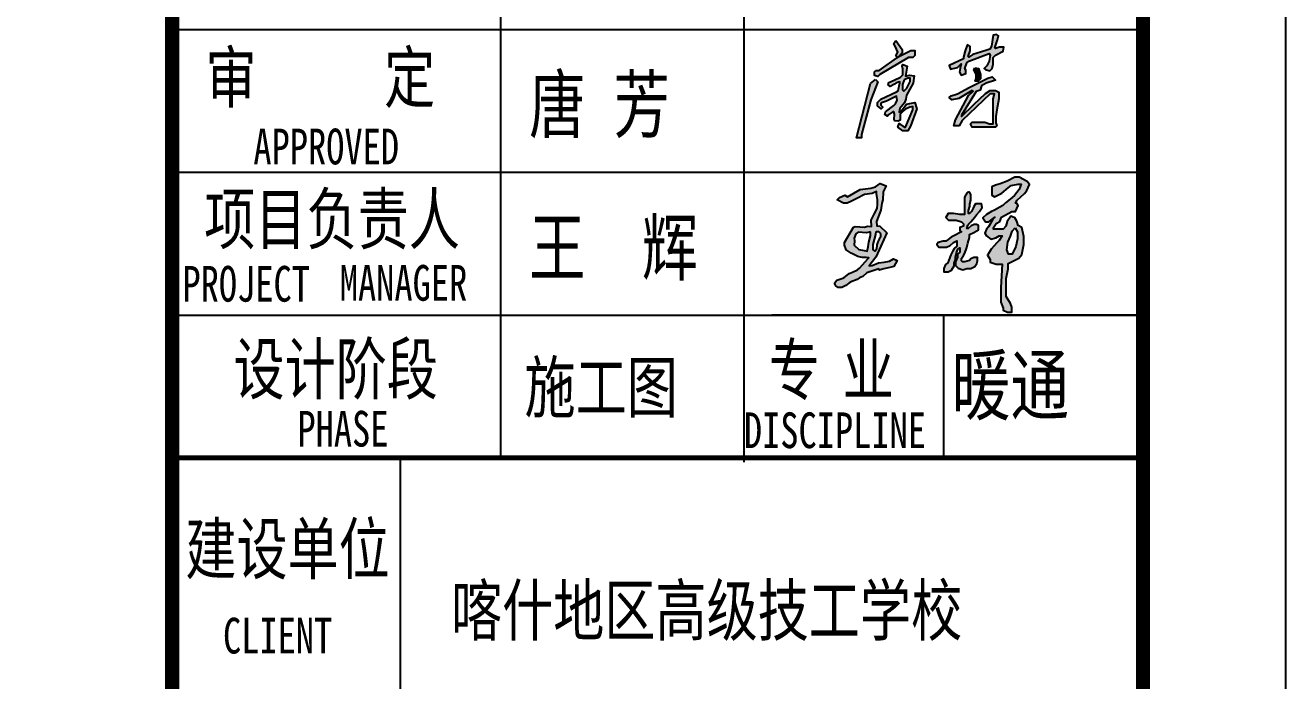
# Model space of a CAD drawing. Extents: x -37230 to 424755, y -141014 to 127947.
# Drawn here: x 38627 to 51870, y 11932 to 18817 of the extents above; entities that cross this region are included whole.
import ezdxf

# ---------------------------------------------------------------- set-up
doc = ezdxf.new("R2010")
doc.units = 0
doc.header["$LTSCALE"] = 1000
doc.header["$MEASUREMENT"] = 0
doc.layers.add('TK', color=7, linetype='Continuous')
doc.layers.add('TWT_TITLE', color=7, linetype='Continuous')
doc.styles.add('-宋体', font='', dxfattribs={"width": 0.75})
doc.styles.get('-宋体').set_extended_font_data('SimSun')

# ---------------------------------------------------------------- blocks, each defined once
blk = doc.blocks.new('我')
for points in [[(-58977, -46277), (-58999, -46316), (-58982, -46332), (-58966, -46320), (-58930, -46284), (-58930, -46249), (-58998, -46152), (-59020, -46185), (-58991, -46246)], [(-58286, -46346), (-58439, -46416), (-58423, -46456), (-58351, -46438), (-58312, -46399), (-58321, -46445), (-58329, -46486), (-58310, -46517), (-58262, -46501), (-58262, -46466), (-58274, -46446), (-58250, -46388), (-58232, -46370), (-58017, -46289), (-58008, -46309), (-58018, -46370), (-58041, -46419), (-58068, -46446), (-58057, -46457), (-58011, -46471), (-57987, -46448), (-57976, -46402), (-57976, -46332), (-57951, -46307), (-57870, -46264), (-57864, -46223), (-57910, -46223), (-57950, -46238), (-57957, -46232), (-57931, -46145), (-57918, -46103), (-57941, -46090), (-57975, -46097), (-57994, -46214), (-58010, -46244), (-58051, -46260), (-58188, -46302), (-58231, -46327), (-58239, -46320), (-58215, -46261), (-58215, -46216), (-58242, -46198), (-58249, -46201), (-58270, -46261), (-58286, -46330)], [(-58980, -46334), (-58982, -46332), (-59171, -46468), (-59206, -46468), (-59221, -46483), (-59221, -46520), (-59187, -46533), (-59167, -46512), (-58864, -46331), (-58818, -46331), (-58798, -46311), (-58798, -46258), (-58841, -46258), (-58966, -46320)], [(-58153, -46506), (-58153, -46551), (-58165, -46580), (-58133, -46580), (-58108, -46556), (-58108, -46509), (-58128, -46448), (-58167, -46440), (-58178, -46463)], [(-59187, -46586), (-59210, -46563), (-59265, -46605), (-59412, -47174), (-59358, -47174), (-59358, -47140), (-59260, -46776)], [(-58152, -46689), (-58113, -46674), (-58097, -46630), (-58048, -46603), (-57951, -46570), (-57985, -46536), (-58031, -46548), (-58227, -46648), (-58349, -46715), (-58416, -46736), (-58436, -46752), (-58409, -46778), (-58335, -46764), (-58194, -46677), (-58186, -46685), (-58233, -46732), (-58372, -46985), (-58390, -47048), (-58332, -47048), (-58301, -46995), (-58005, -46714), (-57960, -46714), (-57975, -46766), (-57975, -47028), (-58013, -47028), (-58061, -47010), (-58194, -47010), (-58212, -47028), (-58195, -47062), (-57987, -47062), (-57949, -47062), (-57935, -47049), (-57946, -47017), (-57946, -46953), (-57938, -46883), (-57916, -46767), (-57916, -46697), (-57949, -46679), (-58005, -46679), (-58054, -46711), (-58179, -46825), (-58307, -46952), (-58307, -46937)]]:
    blk.add_hatch(color=256).paths.add_polyline_path(points)
h = blk.add_hatch(color=256)
h.paths.add_polyline_path([(-58885, -46728), (-58815, -46601), (-58804, -46526), (-58855, -46516), (-58897, -46527), (-58878, -46423), (-58914, -46408), (-58924, -46406), (-58930, -46424), (-58923, -46456), (-58923, -46514), (-58949, -46540), (-59014, -46571), (-59071, -46596), (-59078, -46620), (-59056, -46635), (-59011, -46613), (-58995, -46597), (-58956, -46587), (-58956, -46598), (-58974, -46681), (-58989, -46691), (-59155, -46770), (-59191, -46806), (-59191, -46841), (-59150, -46870), (-59134, -46854), (-59145, -46843), (-59154, -46833), (-59154, -46819), (-59149, -46808), (-59094, -46790), (-59017, -46752), (-58992, -46737), (-58982, -46780), (-59001, -46819), (-59020, -46837), (-59107, -46901), (-59114, -46931), (-59086, -46947), (-59070, -46932), (-59029, -46903), (-59017, -46903), (-59011, -46928), (-59016, -46983), (-59009, -46996), (-58974, -47002), (-58951, -46990), (-58951, -46928), (-58940, -46918), (-58896, -46873), (-58852, -46854), (-58820, -46846), (-58820, -46881), (-58896, -47062), (-58911, -47062), (-58964, -47026), (-58975, -47062), (-58923, -47102), (-58872, -47102), (-58844, -47052), (-58776, -46870), (-58798, -46803), (-58887, -46823), (-58940, -46894), (-58964, -46905), (-58955, -46866), (-58908, -46808), (-58894, -46770)])
h.paths.add_polyline_path([(-58912, -46686), (-58928, -46670), (-58928, -46617), (-58910, -46565), (-58872, -46549), (-58846, -46549), (-58846, -46583), (-58881, -46655)], flags=16)
at = {"layer": 'TK', "lineweight": 25}
h = blk.add_hatch(color=1, dxfattribs=at)
h.paths.add_polyline_path([(-59591, -47801), (-59532, -47779), (-59506, -47795), (-59372, -47719), (-59259, -47704), (-59211, -47690), (-59162, -47656), (-59100, -47680), (-59132, -47741), (-59134, -47826), (-59146, -47860), (-59154, -47935), (-59201, -48054), (-59197, -48099), (-59164, -48103), (-59093, -48172), (-59154, -48313), (-59207, -48430), (-59277, -48519), (-59245, -48517), (-59178, -48487), (-59120, -48481), (-59065, -48471), (-59023, -48447), (-58984, -48463), (-59017, -48526), (-59061, -48537), (-59125, -48550), (-59171, -48565), (-59176, -48551), (-59260, -48581), (-59302, -48594), (-59344, -48632), (-59381, -48645), (-59403, -48665), (-59478, -48691), (-59522, -48726), (-59564, -48746), (-59602, -48746), (-59628, -48731), (-59641, -48702), (-59617, -48671), (-59544, -48647), (-59487, -48601), (-59454, -48585), (-59401, -48561), (-59381, -48546), (-59348, -48510), (-59291, -48447), (-59281, -48435), (-59308, -48431), (-59351, -48431), (-59396, -48420), (-59466, -48387), (-59520, -48352), (-59538, -48304), (-59538, -48274), (-59444, -48115), (-59424, -48105), (-59327, -48112), (-59296, -48103), (-59252, -48106), (-59256, -48041), (-59225, -47978), (-59195, -47919), (-59190, -47874), (-59190, -47827), (-59199, -47761), (-59202, -47738), (-59247, -47761), (-59327, -47770), (-59407, -47813), (-59471, -47843), (-59508, -47863), (-59547, -47863), (-59613, -47825)])
h.paths.add_polyline_path([(-59262, -48163), (-59306, -48172), (-59392, -48166), (-59418, -48184), (-59437, -48228), (-59432, -48257), (-59434, -48303), (-59388, -48347), (-59330, -48359), (-59298, -48365), (-59289, -48321), (-59280, -48272), (-59265, -48206)], flags=16)
h.paths.add_polyline_path([(-59205, -48158), (-59183, -48160), (-59163, -48172), (-59160, -48190), (-59158, -48218), (-59172, -48238), (-59186, -48269), (-59196, -48300), (-59201, -48344), (-59213, -48364), (-59237, -48353), (-59234, -48297), (-59221, -48242), (-59207, -48189)], flags=16)
at = {"layer": 'TK'}
h = blk.add_hatch(color=1, dxfattribs=at)
h.paths.add_polyline_path([(-57744, -48122), (-57718, -48163), (-57718, -48236), (-57737, -48318), (-57777, -48398), (-57815, -48398), (-57833, -48351), (-57820, -48271), (-57792, -48209), (-57774, -48157)], flags=16)
h.paths.add_polyline_path([(-57961, -47795), (-57885, -47755), (-57818, -47702), (-57787, -47676), (-57714, -47663), (-57681, -47663), (-57701, -47717), (-57752, -47780), (-57795, -47820), (-57847, -47859), (-57875, -47886), (-57962, -47935), (-57994, -47948), (-58046, -47981), (-58083, -48014), (-58056, -48056), (-58022, -48056), (-57957, -48009), (-57974, -48021), (-57995, -48061), (-58003, -48075), (-58025, -48110), (-58046, -48135), (-58061, -48176), (-58046, -48204), (-58000, -48239), (-57946, -48224), (-57913, -48206), (-57881, -48206), (-57911, -48255), (-57936, -48278), (-57964, -48310), (-57997, -48344), (-58017, -48379), (-58033, -48406), (-58005, -48453), (-58005, -48483), (-57942, -48503), (-57880, -48503), (-57894, -48746), (-57894, -48814), (-57894, -48902), (-57871, -48966), (-57871, -48986), (-57823, -49006), (-57779, -49006), (-57779, -48953), (-57792, -48915), (-57837, -48842), (-57837, -48790), (-57837, -48733), (-57837, -48654), (-57817, -48552), (-57817, -48494), (-57756, -48463), (-57704, -48440), (-57675, -48400), (-57652, -48296), (-57652, -48210), (-57675, -48116), (-57711, -48096), (-57726, -48051), (-57746, -48015), (-57789, -47998), (-57828, -48055), (-57843, -48104), (-57871, -48135), (-57970, -48135), (-57970, -48116), (-57944, -48076), (-57904, -48053), (-57888, -48007), (-57780, -47949), (-57742, -47949), (-57713, -47887), (-57726, -47861), (-57742, -47861), (-57724, -47830), (-57647, -47760), (-57622, -47729), (-57595, -47665), (-57617, -47635), (-57701, -47590), (-57747, -47590), (-57828, -47632), (-57901, -47658), (-57951, -47673), (-57990, -47691), (-57990, -47708), (-57990, -47752), (-57990, -47777)])
h.paths.add_polyline_path([(-58249, -47748), (-58275, -47799), (-58275, -47876), (-58275, -47971), (-58275, -47981), (-58324, -47981), (-58391, -47969), (-58409, -47969), (-58447, -47969), (-58471, -48011), (-58443, -48041), (-58364, -48041), (-58308, -48059), (-58288, -48079), (-58288, -48103), (-58324, -48116), (-58324, -48153), (-58308, -48164), (-58388, -48204), (-58415, -48217), (-58448, -48243), (-58473, -48260), (-58501, -48260), (-58552, -48275), (-58568, -48296), (-58547, -48325), (-58467, -48325), (-58427, -48306), (-58391, -48275), (-58356, -48256), (-58356, -48314), (-58384, -48337), (-58401, -48369), (-58419, -48405), (-58451, -48487), (-58476, -48507), (-58492, -48548), (-58492, -48582), (-58449, -48582), (-58413, -48566), (-58385, -48520), (-58385, -48491), (-58372, -48454), (-58372, -48427), (-58361, -48384), (-58345, -48344), (-58327, -48330), (-58327, -48348), (-58327, -48375), (-58351, -48396), (-58351, -48430), (-58370, -48477), (-58370, -48489), (-58370, -48516), (-58342, -48544), (-58294, -48562), (-58253, -48549), (-58235, -48549), (-58208, -48549), (-58166, -48527), (-58147, -48497), (-58139, -48466), (-58139, -48432), (-58151, -48432), (-58178, -48432), (-58208, -48445), (-58224, -48465), (-58272, -48479), (-58297, -48479), (-58306, -48466), (-58306, -48442), (-58288, -48410), (-58274, -48385), (-58253, -48328), (-58241, -48280), (-58223, -48223), (-58223, -48192), (-58177, -48169), (-58128, -48142), (-58128, -48095), (-58151, -48086), (-58173, -48086), (-58206, -48101), (-58239, -48126), (-58251, -48126), (-58241, -48093), (-58231, -48079), (-58211, -48056), (-58189, -48034), (-58171, -48011), (-58151, -47984), (-58118, -47948), (-58091, -47908), (-58098, -47870), (-58106, -47870), (-58136, -47870), (-58161, -47870), (-58177, -47895), (-58186, -47913), (-58201, -47950), (-58222, -47971), (-58233, -47971), (-58233, -47937), (-58220, -47893), (-58220, -47869), (-58210, -47830), (-58210, -47806), (-58210, -47772), (-58224, -47745), (-58235, -47745)])
for points in [[(-58998, -46152), (-58930, -46249), (-58930, -46284), (-58980, -46334), (-58999, -46316), (-58977, -46277), (-58991, -46246), (-59020, -46185), (-58998, -46152)], [(-58249, -46201), (-58270, -46261), (-58286, -46330), (-58286, -46346), (-58439, -46416), (-58423, -46456), (-58351, -46438), (-58312, -46399), (-58321, -46445), (-58329, -46486), (-58310, -46517), (-58262, -46501), (-58262, -46466), (-58274, -46446), (-58250, -46388), (-58232, -46370), (-58017, -46289), (-58008, -46309), (-58018, -46370), (-58041, -46419), (-58068, -46446), (-58057, -46457), (-58011, -46471), (-57987, -46448), (-57976, -46402), (-57976, -46332), (-57951, -46307), (-57870, -46264), (-57864, -46223), (-57910, -46223), (-57950, -46238), (-57957, -46232), (-57931, -46145), (-57918, -46103), (-57941, -46090), (-57975, -46097), (-57994, -46214), (-58010, -46244), (-58051, -46260), (-58188, -46302), (-58231, -46327), (-58239, -46320), (-58215, -46261), (-58215, -46216), (-58242, -46198), (-58249, -46201)], [(-59206, -46468), (-59171, -46468), (-58966, -46320), (-58841, -46258), (-58798, -46258), (-58798, -46311), (-58818, -46331), (-58864, -46331), (-59167, -46512), (-59187, -46533), (-59221, -46520), (-59221, -46483), (-59206, -46468)], [(-58914, -46408), (-58878, -46423), (-58897, -46527), (-58855, -46516), (-58804, -46526), (-58815, -46601), (-58885, -46728), (-58894, -46770), (-58908, -46808), (-58955, -46866), (-58964, -46905), (-58940, -46894), (-58887, -46823), (-58798, -46803), (-58776, -46870), (-58844, -47052), (-58872, -47102), (-58923, -47102), (-58975, -47062), (-58964, -47026), (-58911, -47062), (-58896, -47062), (-58820, -46881), (-58820, -46846), (-58852, -46854), (-58896, -46873), (-58940, -46918), (-58951, -46928), (-58951, -46990), (-58974, -47002), (-59009, -46996), (-59016, -46983), (-59011, -46928), (-59017, -46903), (-59029, -46903), (-59070, -46932), (-59086, -46947), (-59114, -46931), (-59107, -46901), (-59020, -46837), (-59001, -46819), (-58982, -46780), (-58992, -46737), (-59017, -46752), (-59094, -46790), (-59149, -46808), (-59154, -46819), (-59154, -46833), (-59145, -46843), (-59134, -46854), (-59150, -46870), (-59191, -46841), (-59191, -46806), (-59155, -46770), (-58989, -46691), (-58974, -46681), (-58956, -46598), (-58956, -46587), (-58995, -46597), (-59011, -46613), (-59056, -46635), (-59078, -46620), (-59071, -46596), (-59014, -46571), (-58949, -46540), (-58923, -46514), (-58923, -46456), (-58930, -46424), (-58924, -46406), (-58914, -46408)], [(-58168, -46439), (-58128, -46448), (-58108, -46509), (-58108, -46556), (-58133, -46580), (-58165, -46580), (-58153, -46551), (-58153, -46506), (-58178, -46463), (-58167, -46439)], [(-59210, -46563), (-59187, -46586), (-59260, -46776), (-59358, -47140), (-59358, -47174), (-59412, -47174), (-59265, -46605), (-59210, -46563)], [(-58910, -46565), (-58928, -46617), (-58928, -46670), (-58912, -46686), (-58881, -46655), (-58846, -46583), (-58846, -46549), (-58872, -46549), (-58910, -46565)], [(-58416, -46736), (-58349, -46715), (-58227, -46648), (-58031, -46548), (-57985, -46536), (-57951, -46570), (-58048, -46603), (-58097, -46630), (-58113, -46674), (-58152, -46689), (-58307, -46937), (-58307, -46952), (-58179, -46825), (-58054, -46711), (-58005, -46679), (-57949, -46679), (-57916, -46697), (-57916, -46767), (-57938, -46883), (-57946, -46953), (-57946, -47017), (-57935, -47049), (-57949, -47062), (-57987, -47062), (-58195, -47062), (-58212, -47028), (-58194, -47010), (-58061, -47010), (-58013, -47028), (-57975, -47028), (-57975, -46766), (-57960, -46714), (-58005, -46714), (-58301, -46995), (-58332, -47048), (-58390, -47048), (-58372, -46985), (-58233, -46732), (-58186, -46685), (-58194, -46677), (-58335, -46764), (-58409, -46778), (-58436, -46752), (-58416, -46736)]]:
    blk.add_lwpolyline(points)
for p, q in [((-66601, -67037), (-66601, -7037)), ((-63151, -32537), (-63151, -50537)), ((-60594, -37037), (-60594, -50581)), ((-66601, -46037), (-56401, -46037)), ((-66601, -47537), (-56401, -47537)), ((-66601, -50537), (-66601, -49037)), ((-66601, -49037), (-56401, -49037)), ((-56401, -49037), (-60301, -49037)), ((-58497, -49037), (-58497, -50537)), ((-64201, -60287), (-64201, -50537))]:
    blk.add_line(p, q, dxfattribs=at)
at = {"layer": 'TK', "const_width": 150}
blk.add_lwpolyline([(-66601, -7037), (-56401, -7037), (-56401, -67037), (-66601, -67037)], close=True, dxfattribs=at)
at = {"layer": 'TK', "color": 1, "lineweight": 25}
for points in [[(-59591, -47801), (-59532, -47779), (-59506, -47795), (-59372, -47719), (-59259, -47704), (-59211, -47690), (-59162, -47656), (-59100, -47680), (-59132, -47741), (-59134, -47826), (-59146, -47860), (-59154, -47935), (-59201, -48054), (-59197, -48099), (-59164, -48103), (-59093, -48172), (-59154, -48313), (-59207, -48430), (-59207, -48430), (-59277, -48519), (-59245, -48517), (-59178, -48487), (-59120, -48481), (-59065, -48471), (-59023, -48447), (-58984, -48463), (-59017, -48526), (-59061, -48537), (-59125, -48550), (-59171, -48565), (-59176, -48551), (-59260, -48581), (-59302, -48594), (-59344, -48632), (-59381, -48645), (-59403, -48665), (-59478, -48691), (-59522, -48726), (-59564, -48746), (-59602, -48746), (-59628, -48731), (-59641, -48702), (-59617, -48671), (-59544, -48647), (-59487, -48601), (-59454, -48585), (-59401, -48561), (-59381, -48546), (-59348, -48510), (-59291, -48447), (-59281, -48435), (-59308, -48431), (-59351, -48431), (-59396, -48420), (-59466, -48387), (-59520, -48352), (-59538, -48304), (-59538, -48274), (-59444, -48115), (-59424, -48105), (-59327, -48112), (-59296, -48103), (-59252, -48106), (-59256, -48041), (-59225, -47978), (-59195, -47919), (-59190, -47874), (-59190, -47827), (-59199, -47761), (-59199, -47761), (-59202, -47738), (-59247, -47761), (-59327, -47770), (-59407, -47813), (-59471, -47843), (-59508, -47863), (-59547, -47863), (-59613, -47825), (-59591, -47801)], [(-59262, -48163), (-59306, -48172), (-59392, -48166), (-59418, -48184), (-59437, -48228), (-59432, -48257), (-59434, -48303), (-59388, -48347), (-59330, -48359), (-59298, -48365), (-59289, -48321), (-59280, -48272), (-59265, -48206), (-59262, -48163)], [(-59205, -48158), (-59183, -48160), (-59163, -48172), (-59160, -48190), (-59158, -48218), (-59172, -48238), (-59186, -48269), (-59196, -48300), (-59201, -48344), (-59213, -48364), (-59237, -48353), (-59234, -48297), (-59221, -48242), (-59207, -48189), (-59205, -48158)]]:
    blk.add_lwpolyline(points, dxfattribs=at)
at = {"layer": 'TK', "color": 1}
for points in [[(-57961, -47795), (-57885, -47755), (-57818, -47702), (-57787, -47676), (-57714, -47663), (-57681, -47663), (-57701, -47717), (-57752, -47780), (-57795, -47820), (-57847, -47859), (-57875, -47886), (-57962, -47935), (-57994, -47948), (-58046, -47981), (-58083, -48014), (-58056, -48056), (-58022, -48056), (-57957, -48009), (-57974, -48021), (-57995, -48061), (-58003, -48075), (-58025, -48110), (-58046, -48135), (-58061, -48176), (-58046, -48204), (-58046, -48204), (-58000, -48239), (-57946, -48224), (-57913, -48206), (-57881, -48206), (-57911, -48255), (-57936, -48278), (-57964, -48310), (-57997, -48344), (-58017, -48379), (-58033, -48406), (-58005, -48453), (-58005, -48483), (-57942, -48503), (-57880, -48503), (-57894, -48746), (-57894, -48814), (-57894, -48902), (-57871, -48966), (-57871, -48986), (-57823, -49006), (-57779, -49006), (-57779, -48953), (-57792, -48915), (-57837, -48842), (-57837, -48790), (-57837, -48733), (-57837, -48654), (-57817, -48552), (-57817, -48494), (-57756, -48463), (-57704, -48440), (-57675, -48400), (-57652, -48296), (-57652, -48210), (-57675, -48116), (-57711, -48096), (-57726, -48051), (-57746, -48015), (-57789, -47998), (-57828, -48055), (-57843, -48104), (-57871, -48135), (-57970, -48135), (-57970, -48116), (-57944, -48076), (-57904, -48053), (-57888, -48007), (-57780, -47949), (-57742, -47949), (-57713, -47887), (-57726, -47861), (-57742, -47861), (-57724, -47830), (-57647, -47760), (-57622, -47729), (-57595, -47665), (-57617, -47635), (-57701, -47590), (-57747, -47590), (-57828, -47632), (-57901, -47658), (-57951, -47673), (-57990, -47691), (-57990, -47708), (-57990, -47752), (-57990, -47777), (-57961, -47795)], [(-58249, -47748), (-58275, -47799), (-58275, -47876), (-58275, -47971), (-58275, -47981), (-58324, -47981), (-58391, -47969), (-58409, -47969), (-58447, -47969), (-58471, -48011), (-58443, -48041), (-58364, -48041), (-58308, -48059), (-58288, -48079), (-58288, -48103), (-58324, -48116), (-58324, -48153), (-58308, -48164), (-58388, -48204), (-58415, -48217), (-58448, -48243), (-58473, -48260), (-58501, -48260), (-58552, -48275), (-58568, -48296), (-58547, -48325), (-58467, -48325), (-58427, -48306), (-58391, -48275), (-58356, -48256), (-58356, -48314), (-58384, -48337), (-58401, -48369), (-58419, -48405), (-58451, -48487), (-58476, -48507), (-58492, -48548), (-58492, -48582), (-58449, -48582), (-58413, -48566), (-58385, -48520), (-58385, -48491), (-58372, -48454), (-58372, -48427), (-58361, -48384), (-58345, -48344), (-58327, -48330), (-58327, -48348), (-58327, -48375), (-58351, -48396), (-58351, -48430), (-58370, -48477), (-58370, -48489), (-58370, -48516), (-58342, -48544), (-58294, -48562), (-58253, -48549), (-58235, -48549), (-58208, -48549), (-58166, -48527), (-58147, -48497), (-58139, -48466), (-58139, -48432), (-58151, -48432), (-58178, -48432), (-58208, -48445), (-58224, -48465), (-58272, -48479), (-58297, -48479), (-58306, -48466), (-58306, -48442), (-58288, -48410), (-58274, -48385), (-58253, -48328), (-58241, -48280), (-58223, -48223), (-58223, -48192), (-58177, -48169), (-58128, -48142), (-58128, -48095), (-58151, -48086), (-58173, -48086), (-58206, -48101), (-58239, -48126), (-58251, -48126), (-58241, -48093), (-58231, -48079), (-58211, -48056), (-58189, -48034), (-58171, -48011), (-58151, -47984), (-58118, -47948), (-58091, -47908), (-58098, -47870), (-58106, -47870), (-58136, -47870), (-58161, -47870), (-58177, -47895), (-58186, -47913), (-58201, -47950), (-58222, -47971), (-58233, -47971), (-58233, -47937), (-58220, -47893), (-58220, -47869), (-58210, -47830), (-58210, -47806), (-58210, -47772), (-58224, -47745), (-58235, -47745), (-58249, -47748)], [(-57744, -48122), (-57718, -48163), (-57718, -48236), (-57737, -48318), (-57777, -48398), (-57815, -48398), (-57833, -48351), (-57820, -48271), (-57792, -48209), (-57774, -48157), (-57744, -48122)]]:
    blk.add_lwpolyline(points, dxfattribs=at)
at = {"layer": 'TK', "const_width": 51}
blk.add_lwpolyline([(-66601, -50537), (-56401, -50537)], dxfattribs=at)
at = {"layer": 'TWT_TITLE'}
blk.add_lwpolyline([(-144001, -68537), (-54901, -68537), (-54901, -5537), (-144001, -5537)], close=True, dxfattribs=at)
at = {"layer": 'TWT_TITLE', "const_width": 150}
blk.add_lwpolyline([(-140251, -67037), (-56401, -67037), (-56401, -7037), (-140251, -7037)], close=True, dxfattribs=at)
at = {"layer": 'TK', "style": '-宋体', "width": 0.75}
for s, height, p in [('审     定', 525, (-66250, -46803)), ('唐 芳', 578.6, (-62850, -47115)), ('APPROVED', 375, (-65747, -47454)), ('项目负责人', 525, (-66263, -48290)), ('王  辉', 578.6, (-62850, -48615)), ('PROJECT', 375, (-66492, -48896)), ('MANAGER', 375, (-64839, -48886)), ('设计阶段', 525, (-65956, -49865)), ('专', 525, (-60333, -49873)), ('业', 525, (-59556, -49875)), ('暖通', 602.7, (-58411, -50075)), ('施工图', 525, (-62899, -50057)), ('PHASE', 375, (-65284, -50418)), ('DISCIPLINE', 375, (-60594, -50434)), ('建设单位', 525, (-66462, -51754)), ('CLIENT', 375, (-66066, -52591))]:
    blk.add_text(s, height=height, dxfattribs=at).set_placement(p)
at = {"layer": 'TK', "color": 3, "style": '-宋体', "width": 0.75}
blk.add_text('喀什地区高级技工学校', height=525, dxfattribs=at).set_placement((-63671, -52400))

msp = doc.modelspace()

# ---------------------------------------------------------------- block references
msp.add_blockref('我', (106770.6, 64809.9))

doc.saveas('drawing.dxf')
